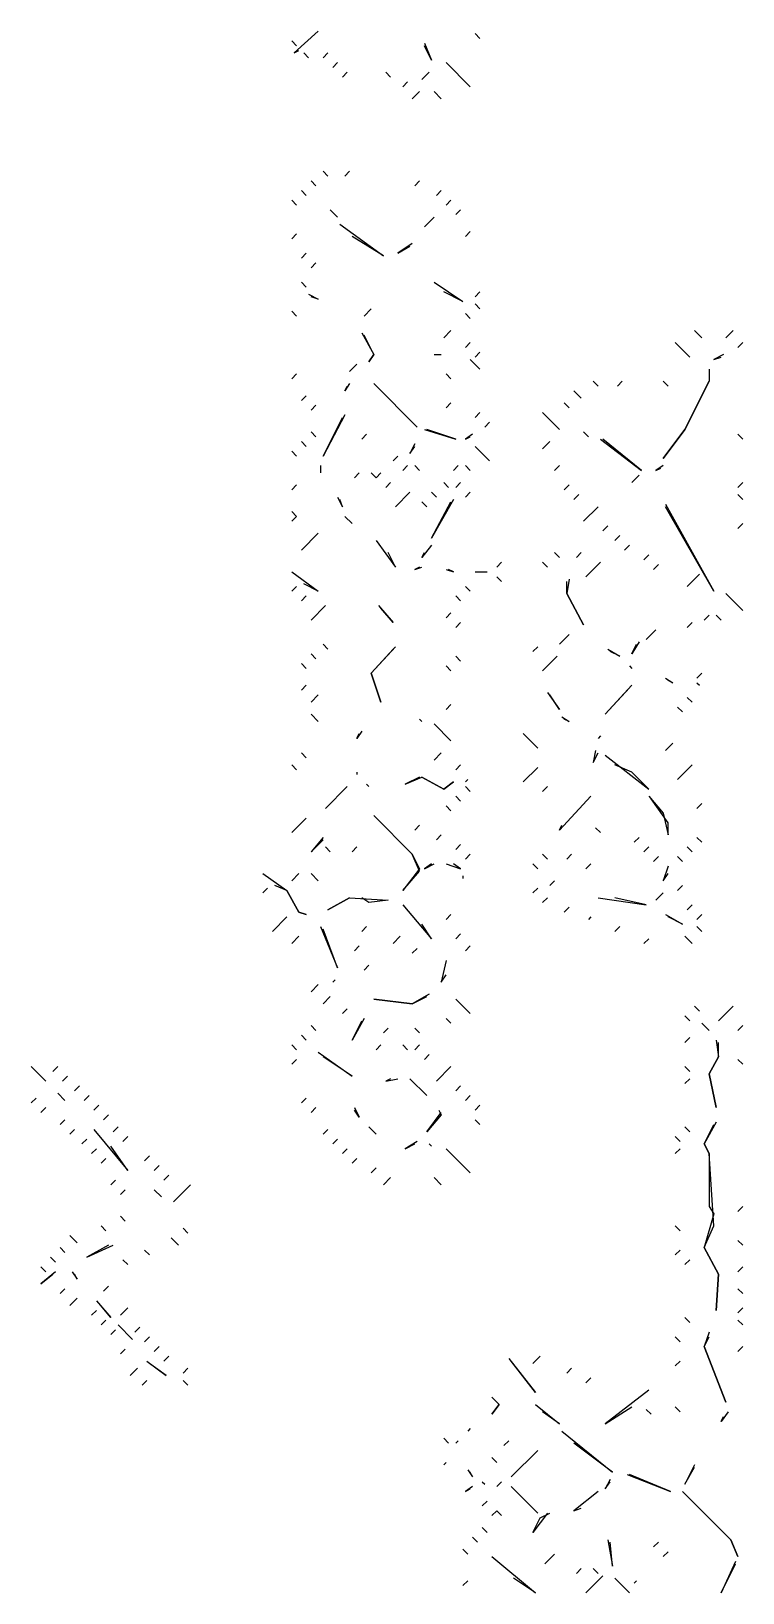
# Model space of a CAD drawing. Extents: x 1 to 2775, y -31 to 2075.
# Drawn here: x 2298 to 2347.2, y 1755.3 to 1863.2 of the extents above; entities that cross this region are included whole.
import ezdxf

# ---------------------------------------------------------------- set-up
doc = ezdxf.new("R2010")
doc.units = 0
doc.layers.add('LINEWORK', color=4, linetype='CONTINUOUS')

msp = doc.modelspace()

# ---------------------------------------------------------------- linework, layer by layer
at = {"layer": 'LINEWORK'}
for points in [[(2316, 1862.5), (2316.3333, 1862.1667)], [(2317.8333, 1863.1667), (2316.1667, 1861.6667), (2316.5, 1861.8333)], [(2325.1667, 1862.3333), (2325.6667, 1861.1667), (2325.1667, 1862.1667)], [(2328.6667, 1863), (2329, 1862.6667)], [(2316.8333, 1861.6667), (2317.1667, 1861.3333)], [(2318.5, 1861.6667), (2318.1667, 1861.3333)], [(2319.1667, 1861), (2318.8333, 1860.6667)], [(2319.8333, 1860.3333), (2319.5, 1860)], [(2322.5, 1860.3333), (2322.8333, 1860)], [(2325.5, 1860.3333), (2325, 1859.8333)], [(2326.6667, 1861), (2328.3333, 1859.3333)], [(2324, 1859.6667), (2323.6667, 1859.3333)], [(2324.8333, 1859), (2324.3333, 1858.5)], [(2325.8333, 1859), (2326.3333, 1858.5)], [(2317.3333, 1852.8333), (2317.6667, 1852.5)], [(2318.1667, 1853.5), (2318.5, 1853.1667)], [(2320, 1853.5), (2319.6667, 1853.1667)], [(2324.8333, 1852.8333), (2324.5, 1852.5)], [(2316, 1851.5), (2316.3333, 1851.1667)], [(2316.6667, 1852.1667), (2317, 1851.8333)], [(2326.3333, 1852.1667), (2326, 1851.8333)], [(2327, 1851.5), (2326.6667, 1851.1667)], [(2318.6667, 1850.8333), (2319.1667, 1850.3333)], [(2327.6667, 1850.8333), (2327.3333, 1850.5)], [(2319.3333, 1849.8333), (2322.3333, 1847.6667), (2320.1667, 1849)], [(2325.8333, 1850.3333), (2325.1667, 1849.6667)], [(2316.3333, 1849.1667), (2316, 1848.8333)], [(2324.3333, 1848.5), (2323.3333, 1847.8333), (2324.1667, 1848.3333)], [(2328.3333, 1849.3333), (2328, 1849)], [(2317, 1847.8333), (2316.6667, 1847.5)], [(2317.6667, 1847.1667), (2317.3333, 1846.8333)], [(2316.6667, 1845.8333), (2317, 1845.5)], [(2325.8333, 1845.8333), (2327.8333, 1844.5), (2326.5, 1845.1667)], [(2329, 1845.1667), (2328.6667, 1844.8333)], [(2317.1667, 1845), (2317.8333, 1844.6667), (2317.3333, 1844.8333)], [(2321.5, 1844), (2321, 1843.5)], [(2328.6667, 1844.3333), (2329, 1844)], [(2316, 1843.8333), (2316.3333, 1843.5)], [(2328, 1843.6667), (2328.3333, 1843.3333)], [(2320.8333, 1842.3333), (2321.6667, 1840.8333), (2321.3333, 1840.3333), (2321.6667, 1840.8333), (2321, 1842.1667)], [(2327, 1842.5), (2326.5, 1842)], [(2343.8333, 1842.5), (2344.3333, 1842)], [(2346.5, 1842.5), (2346, 1842)], [(2325.8333, 1840.8333), (2326.3333, 1840.8333)], [(2328.3333, 1841.6667), (2328, 1841.3333)], [(2329, 1841), (2328.6667, 1840.6667)], [(2342.5, 1841.6667), (2343.5, 1840.6667)], [(2345.8333, 1840.8333), (2345.1667, 1840.5), (2345.6667, 1840.6667)], [(2347.1667, 1841.6667), (2346.8333, 1841.3333)], [(2320.5, 1840.1667), (2320, 1839.6667)], [(2328.3333, 1840.5), (2329, 1839.8333)], [(2344.8333, 1839.8333), (2344.8333, 1839), (2343.1667, 1835.6667), (2341.6667, 1833.6667), (2343.1667, 1835.6667), (2344.8333, 1839)], [(2316.3333, 1839.5), (2316, 1839.1667)], [(2320, 1838.8333), (2319.6667, 1838.3333), (2319.8333, 1838.6667)], [(2321.6667, 1838.8333), (2324.6667, 1835.8333)], [(2326.6667, 1839.5), (2327, 1839.1667)], [(2336.8333, 1839), (2337.1667, 1838.6667)], [(2338.8333, 1839), (2338.5, 1838.6667)], [(2341.6667, 1839), (2342, 1838.6667)], [(2317, 1838), (2316.6667, 1837.6667)], [(2327, 1837.5), (2326.6667, 1837.1667)], [(2334.8333, 1837.5), (2335.1667, 1837.1667)], [(2335.5, 1838.3333), (2336, 1837.8333)], [(2317.6667, 1837.3333), (2317.3333, 1837)], [(2319.6667, 1836.6667), (2318.1667, 1833.8333), (2319.5, 1836.5)], [(2329, 1836.8333), (2328.6667, 1836.5)], [(2333.3333, 1836.8333), (2334.5, 1835.6667)], [(2317.3333, 1835.5), (2317.6667, 1835.1667)], [(2321.1667, 1835.3333), (2320.8333, 1835)], [(2325.1667, 1835.6667), (2327.3333, 1835), (2325.3333, 1835.6667)], [(2328.5, 1835.3333), (2328, 1835), (2328.3333, 1835.1667)], [(2329.6667, 1836.1667), (2329.3333, 1835.8333)], [(2336.1667, 1835.5), (2336.5, 1835.1667)], [(2346.8333, 1835.3333), (2347.1667, 1835)], [(2316.6667, 1834.8333), (2317, 1834.5)], [(2324.5, 1834.6667), (2324.1667, 1834), (2324.5, 1834.5)], [(2328.6667, 1834.5), (2329.6667, 1833.5)], [(2333.8333, 1834.8333), (2333.3333, 1834.3333)], [(2337.3333, 1835), (2340.1667, 1832.8333), (2337.5, 1835)], [(2316, 1834.1667), (2316.3333, 1833.8333)], [(2323.3333, 1833.8333), (2323, 1833.5)], [(2318, 1833.1667), (2318, 1832.6667)], [(2320.6667, 1832.6667), (2320.3333, 1832.3333)], [(2321.5, 1832.6667), (2321.8333, 1832.3333), (2322.1667, 1832.6667), (2321.8333, 1832.3333)], [(2324, 1833.1667), (2323.6667, 1832.8333)], [(2324.5, 1833.1667), (2324.8333, 1832.8333)], [(2327.5, 1833.1667), (2327.1667, 1832.8333)], [(2328, 1833.1667), (2328.3333, 1832.8333)], [(2334.5, 1833.1667), (2334.1667, 1832.8333)], [(2340, 1832.5), (2339.5, 1832)], [(2341.6667, 1833.1667), (2341.1667, 1832.8333), (2341.5, 1833)], [(2316.3333, 1831.8333), (2316, 1831.5)], [(2322.8333, 1832), (2322.5, 1831.6667)], [(2324.1667, 1831.3333), (2323.1667, 1830.3333)], [(2325.6667, 1831.3333), (2326, 1831)], [(2326.5, 1832), (2326.8333, 1831.6667)], [(2327.6667, 1832), (2327.3333, 1831.6667)], [(2328.3333, 1831.3333), (2328, 1831)], [(2335.1667, 1831.8333), (2334.8333, 1831.5)], [(2335.8333, 1831.1667), (2335.5, 1830.8333)], [(2347.1667, 1832), (2346.8333, 1831.6667)], [(2346.8333, 1831.1667), (2347.1667, 1830.8333)], [(2316, 1830), (2316.3333, 1829.6667), (2316, 1829.3333), (2316.3333, 1829.6667)], [(2319.1667, 1831), (2319.5, 1830.3333), (2319.3333, 1830.8333)], [(2325, 1830.6667), (2325.3333, 1830.3333)], [(2327.1667, 1830.8333), (2325.6667, 1828.1667), (2327, 1830.6667)], [(2337.1667, 1830.3333), (2336.1667, 1829.3333)], [(2341.8333, 1830.5), (2345.1667, 1824.5), (2341.8333, 1830.3333)], [(2319.6667, 1829.6667), (2320.1667, 1829.1667)], [(2337.8333, 1829), (2337.5, 1828.6667)], [(2347.1667, 1829.1667), (2346.8333, 1828.8333)], [(2317.8333, 1828.5), (2316.6667, 1827.3333)], [(2321.8333, 1828), (2323.1667, 1826.1667), (2322.6667, 1827.1667)], [(2338.6667, 1828.3333), (2338.3333, 1828)], [(2325.6667, 1827.6667), (2325, 1826.8333), (2325.1667, 1827.1667)], [(2334.1667, 1827.1667), (2334.5, 1826.8333)], [(2336, 1827.1667), (2335.6667, 1826.8333)], [(2339.3333, 1827.6667), (2339, 1827.3333)], [(2340.6667, 1827), (2340.3333, 1826.6667)], [(2316, 1825.8333), (2317.8333, 1824.5), (2316.8333, 1825)], [(2324.8333, 1826.1667), (2324.5, 1826), (2325, 1826.1667)], [(2326.6667, 1826), (2327.1667, 1825.8333), (2326.8333, 1826)], [(2328.6667, 1825.8333), (2329.5, 1825.8333)], [(2330.5, 1826.5), (2330.1667, 1826.1667)], [(2333.3333, 1826.5), (2333.6667, 1826.1667)], [(2337.3333, 1826.5), (2336.3333, 1825.5)], [(2341.3333, 1826.3333), (2341, 1826)], [(2344.1667, 1825.6667), (2343.3333, 1824.8333)], [(2316.3333, 1824.8333), (2316, 1824.5)], [(2328, 1824.8333), (2328.3333, 1824.5)], [(2330.1667, 1825.5), (2330.5, 1825.1667)], [(2335.1667, 1825.3333), (2335, 1824.3333), (2336.1667, 1822.1667), (2335, 1824.3333), (2335, 1825.1667)], [(2317, 1824.1667), (2316.6667, 1823.8333)], [(2318.3333, 1823.5), (2317.3333, 1822.5)], [(2322, 1823.5), (2323, 1822.3333), (2322.1667, 1823.3333)], [(2327.3333, 1824.1667), (2327.6667, 1823.8333)], [(2346, 1824.3333), (2347.1667, 1823.1667)], [(2327, 1823), (2326.6667, 1822.6667)], [(2344.8333, 1822.8333), (2344.5, 1822.5)], [(2345.3333, 1822.8333), (2345.6667, 1822.5)], [(2327.6667, 1822.3333), (2327.3333, 1822)], [(2335.1667, 1821.5), (2334.5, 1820.8333)], [(2341.1667, 1821.8333), (2340.5, 1821.1667)], [(2343.6667, 1822.3333), (2343.3333, 1822)], [(2318.1667, 1820.8333), (2318.5, 1820.5)], [(2323.1667, 1820.6667), (2321.5, 1818.8333), (2322.1667, 1816.8333), (2321.5, 1818.8333), (2323, 1820.5)], [(2333, 1820.6667), (2332.6667, 1820.3333)], [(2337.8333, 1820.5), (2338.6667, 1820), (2338, 1820.3333)], [(2340, 1821), (2339.5, 1820.1667), (2339.8333, 1820.8333)], [(2316.6667, 1819.5), (2317, 1819.1667)], [(2317.3333, 1820.1667), (2317.6667, 1819.8333)], [(2326.6667, 1819.3333), (2327, 1819)], [(2327.3333, 1820), (2327.6667, 1819.6667)], [(2334.3333, 1820), (2333.3333, 1819)], [(2339.3333, 1819.3333), (2339.5, 1819.1667)], [(2341.8333, 1818.5), (2342.3333, 1818.1667), (2342, 1818.3333)], [(2344.3333, 1818.8333), (2344, 1818.5)], [(2344, 1818.1667), (2344.1667, 1818)], [(2317, 1818), (2316.6667, 1817.6667)], [(2317.8333, 1817.3333), (2317.3333, 1816.8333)], [(2333.6667, 1817.5), (2334.5, 1816.3333), (2333.8333, 1817.3333)], [(2339.5, 1818), (2337.6667, 1816), (2339.3333, 1817.8333)], [(2343.3333, 1817.1667), (2343.6667, 1816.8333)], [(2317.3333, 1816), (2317.8333, 1815.5)], [(2327, 1816.6667), (2326.6667, 1816.3333)], [(2342.6667, 1816.5), (2343, 1816.1667)], [(2324.8333, 1815.6667), (2325, 1815.5)], [(2325.8333, 1815.3333), (2327, 1814.1667)], [(2334.6667, 1815.8333), (2335.1667, 1815.5), (2334.8333, 1815.6667)], [(2320.8333, 1814.8333), (2320.5, 1814.3333), (2320.6667, 1814.6667)], [(2332, 1814.6667), (2333, 1813.6667)], [(2337.3333, 1814.5), (2337.1667, 1814.3333)], [(2342.3333, 1814), (2341.8333, 1813.5)], [(2316.6667, 1813.3333), (2317, 1813)], [(2326.3333, 1813.3333), (2325.8333, 1812.8333)], [(2337, 1813.5), (2336.8333, 1812.6667), (2337.1667, 1813.3333)], [(2337.6667, 1813.1667), (2340.6667, 1810.8333), (2339.5, 1812), (2338.3333, 1812.5)], [(2316, 1812.5), (2316.3333, 1812.1667)], [(2320.5, 1812), (2320.5, 1811.8333)], [(2324.8333, 1811.6667), (2323.8333, 1811.1667), (2325, 1811.6667), (2326.5, 1810.8333), (2327.1667, 1811.3333), (2326.5, 1810.8333), (2325, 1811.6667)], [(2327.6667, 1812.5), (2327.3333, 1812.1667)], [(2333, 1812.3333), (2332, 1811.3333)], [(2343.6667, 1812.5), (2342.6667, 1811.5)], [(2319.8333, 1811), (2318.3333, 1809.5)], [(2321.1667, 1811.1667), (2321.3333, 1811)], [(2328.1667, 1811.5), (2328, 1811.3333)], [(2328, 1811), (2328.3333, 1810.6667)], [(2333.6667, 1811), (2333.3333, 1810.6667)], [(2326.6667, 1809.6667), (2327, 1809.3333)], [(2327.3333, 1810.3333), (2327.6667, 1810)], [(2336.6667, 1810.3333), (2334.5, 1808), (2334.6667, 1808.3333)], [(2340.6667, 1810.3333), (2341.6667, 1809.1667), (2342, 1807.6667), (2342, 1808.5), (2340.8333, 1810.1667)], [(2344.3333, 1809.8333), (2344, 1809.5)], [(2317, 1808.8333), (2316, 1807.8333)], [(2321.6667, 1809), (2324.3333, 1806.3333), (2324.8333, 1805.3333), (2323.6667, 1803.8333), (2324.8333, 1805.1667), (2324.3333, 1806.3333)], [(2318.1667, 1807.5), (2317.3333, 1806.5), (2318.1667, 1807.3333)], [(2324.8333, 1808.3333), (2324.5, 1808)], [(2326.3333, 1807.6667), (2326, 1807.3333)], [(2337, 1808.1667), (2337.3333, 1807.8333)], [(2340, 1807.5), (2339.6667, 1807.1667)], [(2344, 1807.5), (2344.3333, 1807.1667)], [(2318.3333, 1806.8333), (2318.6667, 1806.5)], [(2320.5, 1806.8333), (2320.1667, 1806.5)], [(2327.6667, 1807), (2327.3333, 1806.6667)], [(2328.3333, 1806.3333), (2328, 1806)], [(2333.3333, 1806.3333), (2333.6667, 1806)], [(2335.3333, 1806.3333), (2335, 1806)], [(2340.6667, 1806.8333), (2340.3333, 1806.5)], [(2343.3333, 1806.8333), (2343.6667, 1806.5)], [(2325.6667, 1805.6667), (2325.1667, 1805.3333), (2325.8333, 1805.6667)], [(2326.6667, 1805.6667), (2327.6667, 1805.3333), (2327.1667, 1805.6667)], [(2332.6667, 1805.6667), (2333, 1805.3333)], [(2336.6667, 1805.6667), (2336.3333, 1805.3333)], [(2341.3333, 1806.1667), (2341, 1805.8333)], [(2342, 1805.5), (2341.6667, 1804.5), (2342, 1805)], [(2342.6667, 1806.1667), (2343, 1805.8333)], [(2314, 1805), (2315.6667, 1803.8333), (2316.5, 1802.3333), (2317, 1802.1667), (2316.5, 1802.3333), (2315.6667, 1803.8333), (2314.8333, 1804.1667)], [(2316.5, 1805), (2316, 1804.5)], [(2317.3333, 1805), (2317.8333, 1804.5)], [(2327.8333, 1804.8333), (2327.8333, 1804.6667)], [(2334.1667, 1804.5), (2333.8333, 1804.1667)], [(2343, 1804.1667), (2342.6667, 1803.8333)], [(2314.3333, 1804), (2314, 1803.6667)], [(2320, 1803.3333), (2318.5, 1802.5), (2320, 1803.3333), (2322.6667, 1803.1667), (2321.3333, 1803), (2320.8333, 1803.3333)], [(2333, 1804), (2332.6667, 1803.6667)], [(2333.6667, 1803.3333), (2333.3333, 1803)], [(2337.1667, 1803.3333), (2340.5, 1802.8333), (2338.3333, 1803.3333)], [(2341.6667, 1803.6667), (2341.1667, 1803.1667)], [(2315.6667, 1802), (2314.6667, 1801)], [(2323.6667, 1802.8333), (2325.6667, 1800.5), (2325, 1801.5)], [(2327, 1802.1667), (2326.6667, 1801.8333)], [(2335.1667, 1802.6667), (2334.8333, 1802.3333)], [(2336.6667, 1802), (2336.5, 1801.8333)], [(2341.8333, 1802.1667), (2343, 1801.5), (2342, 1802)], [(2343.6667, 1802.8333), (2343.3333, 1802.5)], [(2344.3333, 1802.1667), (2344, 1801.8333)], [(2318, 1801.3333), (2319.1667, 1798.5), (2318.1667, 1801.1667)], [(2321.1667, 1801.3333), (2320.8333, 1801)], [(2327.6667, 1800.8333), (2327.3333, 1800.5)], [(2338.6667, 1801.3333), (2338.3333, 1801)], [(2344, 1801.3333), (2344.3333, 1801)], [(2316.5, 1800.6667), (2316, 1800.1667)], [(2320.6667, 1800), (2320.3333, 1799.6667)], [(2323.5, 1800.6667), (2323, 1800.1667)], [(2324.6667, 1799.8333), (2324.3333, 1799.5)], [(2328.3333, 1800), (2328, 1799.6667)], [(2340.6667, 1800.5), (2340.3333, 1800.1667)], [(2343.1667, 1800.6667), (2343.6667, 1800.1667)], [(2321.3333, 1798.6667), (2321, 1798.3333)], [(2326.6667, 1799), (2326.3333, 1797.5), (2326.6667, 1798)], [(2319, 1797.6667), (2318.8333, 1797.5)], [(2317.8333, 1797.3333), (2317.3333, 1796.8333)], [(2325.5, 1796.6667), (2324.3333, 1796), (2321.6667, 1796.3333), (2324.3333, 1796), (2325.3333, 1796.5)], [(2318.6667, 1796.5), (2318.1667, 1796)], [(2319.8333, 1795.6667), (2319.5, 1795.3333)], [(2327.3333, 1796.3333), (2328.3333, 1795.3333)], [(2343.8333, 1795.8333), (2344.1667, 1795.5)], [(2346.5, 1795.8333), (2345.5, 1794.8333)], [(2317.3333, 1794.5), (2317.6667, 1794.1667)], [(2321, 1795), (2320.1667, 1793.5), (2320.8333, 1794.8333)], [(2326.6667, 1795), (2327, 1794.6667)], [(2343.1667, 1795.1667), (2343.5, 1794.8333)], [(2344.3333, 1794.6667), (2344.8333, 1794.1667)], [(2347.1667, 1794.5), (2346.8333, 1794.1667)], [(2316.6667, 1793.8333), (2317, 1793.5)], [(2322.6667, 1794.3333), (2322.3333, 1794)], [(2324.5, 1794.3333), (2324.8333, 1794)], [(2343.5, 1793.6667), (2343.1667, 1793.3333)], [(2345.3333, 1793.5), (2345.5, 1792.3333), (2344.8333, 1791.1667), (2345.3333, 1788.8333), (2344.8333, 1791.1667), (2345.5, 1792.3333), (2345.5, 1793.3333)], [(2316, 1793.1667), (2316.3333, 1792.8333)], [(2317.8333, 1792.6667), (2320.1667, 1791), (2318.1667, 1792.3333)], [(2322.1667, 1793.1667), (2321.8333, 1792.8333)], [(2323.6667, 1793.1667), (2324, 1792.8333)], [(2324.8333, 1793.1667), (2324.5, 1792.8333)], [(2325.5, 1792.5), (2325.1667, 1792.1667)], [(2298, 1791.6667), (2299, 1790.6667)], [(2299.8333, 1791.6667), (2299.5, 1791.3333)], [(2316.3333, 1792.1667), (2316, 1791.8333)], [(2327, 1791.6667), (2326, 1790.6667)], [(2343.1667, 1791.6667), (2343.5, 1791.3333)], [(2346.8333, 1792.1667), (2347.1667, 1791.8333)], [(2300.5, 1791), (2300.1667, 1790.6667)], [(2301.3333, 1790.3333), (2301, 1790)], [(2322.8333, 1790.8333), (2322.5, 1790.6667), (2323.3333, 1790.8333)], [(2324.1667, 1790.8333), (2325.3333, 1789.6667)], [(2327.6667, 1790.3333), (2327.3333, 1790)], [(2343.5, 1790.8333), (2343.1667, 1790.5)], [(2298.3333, 1789.5), (2298, 1789.1667)], [(2299.8333, 1789.8333), (2300.3333, 1789.3333)], [(2302, 1789.6667), (2301.6667, 1789.3333)], [(2302.6667, 1789), (2302.3333, 1788.6667)], [(2317, 1789.5), (2316.6667, 1789.1667)], [(2328.3333, 1789.6667), (2328, 1789.3333)], [(2329, 1789), (2328.6667, 1788.6667)], [(2299, 1788.8333), (2298.6667, 1788.5)], [(2300.3333, 1788), (2300, 1787.6667)], [(2303.3333, 1788.3333), (2303, 1788)], [(2317.6667, 1788.8333), (2317.3333, 1788.5)], [(2320.3333, 1788.8333), (2320.6667, 1788.1667), (2320.3333, 1788.6667)], [(2326.1667, 1788.6667), (2326.3333, 1788.3333), (2325.3333, 1787.1667), (2326.3333, 1788.5)], [(2328.6667, 1788), (2329, 1787.6667)], [(2301, 1787.3333), (2300.6667, 1787)], [(2302.3333, 1787.3333), (2304.6667, 1784.5), (2303.5, 1786.1667)], [(2304, 1787.5), (2303.6667, 1787.1667)], [(2304.6667, 1786.8333), (2304.3333, 1786.5)], [(2318.5, 1787.3333), (2318.1667, 1787)], [(2321.3333, 1787.5), (2321.8333, 1787)], [(2342.5, 1786.8333), (2342.8333, 1786.5)], [(2343.1667, 1787.5), (2343.5, 1787.1667)], [(2345.3333, 1787.8333), (2344.5, 1786.3333), (2344.8333, 1785.6667), (2344.8333, 1782), (2345.1667, 1781.5), (2344.5, 1779.1667), (2345.5, 1777.3333), (2345.3333, 1774.8333), (2345.5, 1777.3333), (2344.5, 1779.1667), (2345.1667, 1780.6667), (2344.8333, 1785.6667), (2344.5, 1786.3333), (2345.1667, 1787.6667)], [(2301.8333, 1786.6667), (2301.5, 1786.3333)], [(2302.5, 1786), (2302.1667, 1785.6667)], [(2319.1667, 1786.6667), (2318.8333, 1786.3333)], [(2319.8333, 1786), (2319.5, 1785.6667)], [(2324.6667, 1786.5), (2323.8333, 1786), (2324.5, 1786.3333)], [(2325.5, 1786.3333), (2325.6667, 1786.1667)], [(2326.6667, 1786), (2328.3333, 1784.3333)], [(2342.8333, 1786), (2342.5, 1785.6667)], [(2303.1667, 1785.3333), (2302.8333, 1785)], [(2306.1667, 1785.5), (2305.8333, 1785.1667)], [(2306.8333, 1784.8333), (2306.5, 1784.5)], [(2320.5, 1785.3333), (2320.1667, 1785)], [(2321.8333, 1784.6667), (2321.5, 1784.3333)], [(2303.8333, 1783.8333), (2303.5, 1783.5)], [(2307.5, 1784.1667), (2307.1667, 1783.8333)], [(2322.8333, 1784), (2322.3333, 1783.5)], [(2325.8333, 1784), (2326.3333, 1783.5)], [(2304.5, 1783.1667), (2304.1667, 1782.8333)], [(2306.5, 1783.1667), (2307, 1782.6667)], [(2309, 1783.5), (2307.8333, 1782.3333)], [(2347.1667, 1782), (2346.8333, 1781.6667)], [(2302.8333, 1780.6667), (2303.1667, 1780.3333)], [(2304.1667, 1781.3333), (2304.5, 1781)], [(2308.5, 1780.5), (2308.8333, 1780.1667)], [(2342.5, 1780.6667), (2342.8333, 1780.3333)], [(2300.6667, 1780), (2301.1667, 1779.5)], [(2303.3333, 1779.3333), (2301.8333, 1778.5), (2303.6667, 1779.3333)], [(2307.6667, 1779.8333), (2308.1667, 1779.3333)], [(2346.8333, 1779.6667), (2347.1667, 1779.3333)], [(2299.3333, 1778.5), (2299.6667, 1778.1667)], [(2300, 1779.1667), (2300.3333, 1778.8333)], [(2304.3333, 1778.3333), (2304.6667, 1778)], [(2305.8333, 1779), (2306.1667, 1778.6667)], [(2342.8333, 1779), (2342.5, 1778.6667)], [(2343.5, 1778.3333), (2343.1667, 1778)], [(2298.6667, 1777.8333), (2299, 1777.5)], [(2299.6667, 1777.5), (2298.6667, 1776.6667), (2299.5, 1777.3333)], [(2300.8333, 1777.5), (2301.1667, 1777), (2301, 1777.3333)], [(2347.1667, 1777.8333), (2346.8333, 1777.5)], [(2300.3333, 1776.3333), (2300, 1776)], [(2303.3333, 1776.5), (2303, 1776.1667)], [(2346.8333, 1776.3333), (2347.1667, 1776)], [(2301.1667, 1775.6667), (2300.6667, 1775.1667)], [(2302.5, 1775.5), (2303.5, 1774.3333), (2302.6667, 1775.3333)], [(2304.6667, 1775), (2304.1667, 1774.5)], [(2347.1667, 1775), (2346.8333, 1774.6667)], [(2302.5, 1774.8333), (2302.1667, 1774.5)], [(2303.1667, 1774.1667), (2302.8333, 1773.8333)], [(2343.1667, 1774.3333), (2343.5, 1774)], [(2346.8333, 1774.1667), (2347.1667, 1773.8333)], [(2303.8333, 1773.5), (2303.5, 1773.1667)], [(2304, 1773.8333), (2305, 1772.8333)], [(2305.5, 1773.6667), (2305.1667, 1773.3333)], [(2306.1667, 1773), (2305.8333, 1772.6667)], [(2342.5, 1773), (2342.8333, 1772.6667)], [(2344.8333, 1773.3333), (2344.5, 1772.3333), (2346, 1768.5), (2344.5, 1772.3333), (2344.8333, 1773)], [(2304.5, 1772.1667), (2304.1667, 1771.8333)], [(2306.8333, 1772.3333), (2306.5, 1772)], [(2347.1667, 1772.3333), (2346.8333, 1772)], [(2305.3333, 1770.8333), (2304.8333, 1770.3333)], [(2306, 1771.3333), (2307.3333, 1770.3333), (2306.1667, 1771.1667)], [(2307.5, 1771.6667), (2307.1667, 1771.3333)], [(2308.8333, 1770.8333), (2308.5, 1770.5)], [(2331, 1771.5), (2332.8333, 1769.1667), (2331.1667, 1771.3333)], [(2333.1667, 1771.6667), (2332.6667, 1771.1667)], [(2335.3333, 1770.8333), (2335, 1770.5)], [(2342.8333, 1771.3333), (2342.5, 1771)], [(2306, 1770), (2305.6667, 1769.6667)], [(2308.5, 1770), (2308.8333, 1769.6667)], [(2336.6667, 1770.1667), (2336.3333, 1769.8333)], [(2329.8333, 1768.8333), (2330.3333, 1768.3333), (2329.8333, 1767.6667), (2330.3333, 1768.3333)], [(2340.6667, 1769.3333), (2337.6667, 1767), (2339.5, 1768.1667)], [(2332.8333, 1768.3333), (2334.5, 1767), (2333.3333, 1767.8333)], [(2340.5, 1768), (2340.8333, 1767.6667)], [(2342.5, 1768.1667), (2342.8333, 1767.8333)], [(2346.1667, 1767.8333), (2345.6667, 1767.1667), (2345.8333, 1767.5)], [(2328.3333, 1766.6667), (2328.1667, 1766.5)], [(2334.6667, 1766.5), (2338.1667, 1763.6667), (2335.5, 1765.6667)], [(2326.5, 1766), (2326.8333, 1765.6667)], [(2327.5, 1765.8333), (2327.3333, 1765.6667)], [(2331, 1765.8333), (2330.6667, 1765.5)], [(2326.6667, 1764.3333), (2326.5, 1764.1667)], [(2329.8333, 1764.6667), (2330.1667, 1764.3333)], [(2333, 1765.1667), (2331.1667, 1763.3333)], [(2343.8333, 1764.1667), (2343.1667, 1762.8333), (2343.8333, 1764)], [(2328.1667, 1763.8333), (2328.5, 1763.3333), (2328.3333, 1763.6667)], [(2338, 1763.1667), (2337.6667, 1762.5), (2338, 1763)], [(2339.1667, 1763.5), (2342.1667, 1762.3333), (2339.3333, 1763.5)], [(2328.5, 1762.6667), (2328, 1762.3333), (2328.3333, 1762.5)], [(2329.1667, 1763), (2329.3333, 1762.8333)], [(2330.5, 1763), (2330.1667, 1762.6667)], [(2331.1667, 1762.6667), (2333, 1760.8333)], [(2337.1667, 1762.3333), (2335.5, 1761), (2336, 1761.1667)], [(2343, 1762.3333), (2346.3333, 1759), (2346.8333, 1757.8333), (2346.3333, 1759)], [(2329.5, 1761.6667), (2329.1667, 1761.3333)], [(2330.1667, 1761), (2329.8333, 1760.6667), (2330.1667, 1761), (2330.5, 1760.6667)], [(2333.6667, 1760.8333), (2332.6667, 1759.5), (2333.1667, 1760.5), (2333.8333, 1760.8333)], [(2328.5, 1759.1667), (2328.8333, 1758.8333)], [(2329.1667, 1759.8333), (2329.5, 1759.5)], [(2337.8333, 1759), (2338.1667, 1757.1667), (2338, 1758.8333)], [(2341.3333, 1758.8333), (2341, 1758.5)], [(2327.8333, 1758.3333), (2328.1667, 1758)], [(2329.8333, 1757.8333), (2332.8333, 1755.3333), (2331.3333, 1756.3333)], [(2334.1667, 1758), (2333.5, 1757.3333)], [(2342, 1758.1667), (2341.6667, 1757.8333)], [(2336, 1757), (2335.6667, 1756.6667)], [(2336.8333, 1757), (2337.1667, 1756.6667)], [(2346.6667, 1757.5), (2345.6667, 1755.3333), (2346.6667, 1757.3333)], [(2328.1667, 1756.1667), (2327.8333, 1755.8333)], [(2337.5, 1756.5), (2336.3333, 1755.3333)], [(2338.3333, 1756.3333), (2339.3333, 1755.3333)], [(2339.8333, 1756.1667), (2339.6667, 1756)]]:
    msp.add_lwpolyline(points, dxfattribs=at)

doc.saveas('drawing.dxf')
